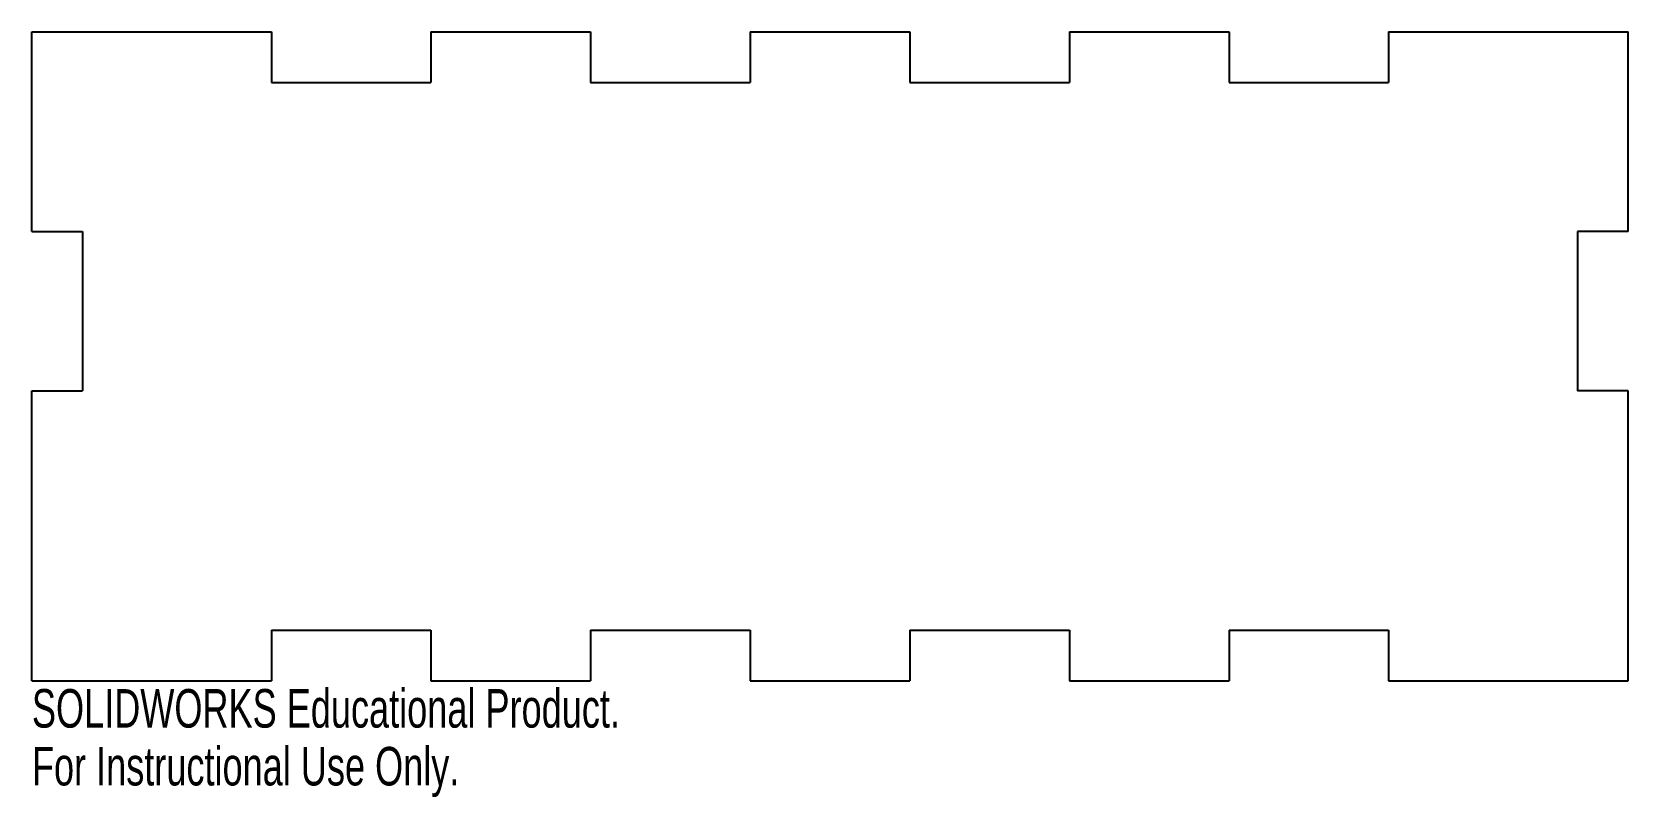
# Model space of a CAD drawing. Header units: millimetres. Extents: x 0 to 200, y -21 to 75.
import ezdxf

# ---------------------------------------------------------------- set-up
doc = ezdxf.new("R2010")
doc.units = ezdxf.units.MM
doc.styles.add('SLDTEXTSTYLE0', font='TXT', dxfattribs={"width": 0.7})

msp = doc.modelspace()

# ---------------------------------------------------------------- linework, layer by layer
at = {"color": 7, "linetype": 'Continuous', "lineweight": 25}
for p, q in [((0, 75), (30, 75)), ((0, 50), (0, 75)), ((30, 75), (30, 68.65)), ((50, 75), (70, 75)), ((50, 75), (50, 68.65)), ((70, 75), (70, 68.65)), ((90, 75), (110, 75)), ((90, 75), (90, 68.65)), ((110, 75), (110, 68.65)), ((130, 75), (150, 75)), ((130, 75), (130, 68.65)), ((150, 75), (150, 68.65)), ((170, 75), (200, 75)), ((170, 75), (170, 68.65)), ((200, 50), (200, 75)), ((30, 68.65), (50, 68.65)), ((70, 68.65), (90, 68.65)), ((110, 68.65), (130, 68.65)), ((150, 68.65), (170, 68.65)), ((0, 50), (6.35, 50)), ((6.35, 50), (6.35, 30)), ((200, 50), (193.65, 50)), ((193.65, 50), (193.65, 30)), ((0, 30), (6.35, 30)), ((0, -6.35), (0, 30)), ((200, 30), (193.65, 30)), ((200, -6.35), (200, 30)), ((30, 0), (30, -6.35)), ((30, 0), (50, 0)), ((50, 0), (50, -6.35)), ((70, 0), (70, -6.35)), ((70, 0), (90, 0)), ((90, 0), (90, -6.35)), ((110, 0), (110, -6.35)), ((110, 0), (130, 0)), ((130, 0), (130, -6.35)), ((150, 0), (150, -6.35)), ((150, 0), (170, 0)), ((170, 0), (170, -6.35)), ((0, -6.35), (30, -6.35)), ((50, -6.35), (70, -6.35)), ((90, -6.35), (110, -6.35)), ((130, -6.35), (150, -6.35)), ((170, -6.35), (200, -6.35))]:
    msp.add_line(p, q, dxfattribs=at)

# ---------------------------------------------------------------- texts
at = {"color": 7, "linetype": 'Continuous', "char_height": 4.8336, "attachment_point": 1, "style": 'SLDTEXTSTYLE0'}
for s, insert in [('SOLIDWORKS Educational Product.', (0, -7.37)), ('For Instructional Use Only.', (0, -14.62))]:
    msp.add_mtext(s, dxfattribs=dict(at, insert=insert))

doc.saveas('drawing.dxf')
